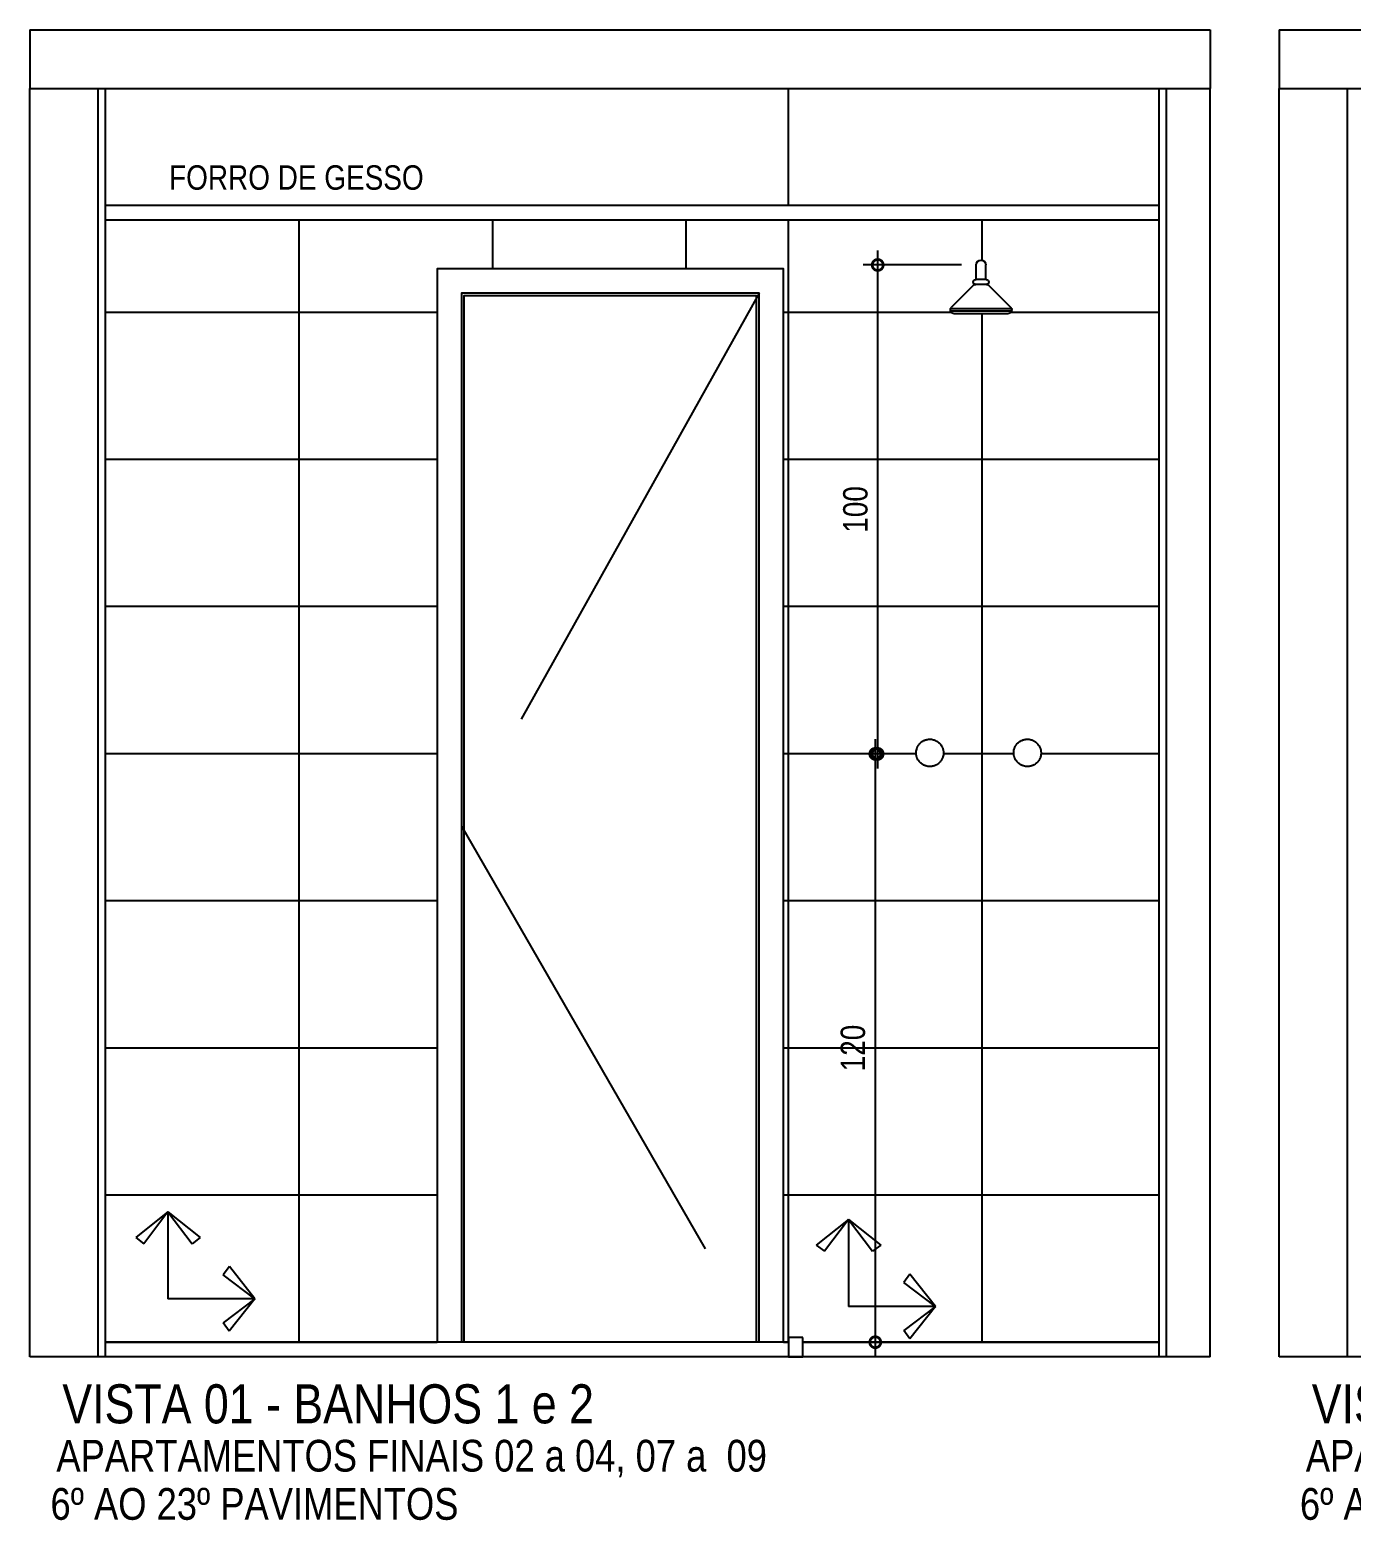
# Model space of a CAD drawing. Header units: metres. Extents: x 3 to 168, y -142 to 28.
# Drawn here: x 2.961 to 5.67, y -22.891 to -19.836 of the extents above; entities that cross this region are included whole.
import ezdxf

# ---------------------------------------------------------------- set-up
doc = ezdxf.new("R2010")
doc.units = ezdxf.units.M
doc.linetypes.add('DASHEDX2', pattern=[1.5, 1, -0.5])
for name, color, linetype in [('ARQ-ALV ACAB', 4, 'Continuous'), ('ARQ-ALV OSSO', 5, 'Continuous'), ('ARQ-AUX1', 1, 'Continuous'), ('ARQ-AUX2', 2, 'Continuous'), ('ARQ-CAX', 1, 'Continuous'), ('ARQ-CERÂMICA', 7, 'Continuous'), ('ARQ-DIM', 2, 'Continuous'), ('ARQ-PRJ', 7, 'DASHEDX2'), ('ARQ-TXT', 2, 'Continuous')]:
    doc.layers.add(name, color=color, linetype=linetype)
doc.styles.add('Adesa', font='ARIALN.TTF')
doc.dimstyles.new('ADESA 1-0025', dxfattribs={"dimtxt": 0.05, "dimasz": 0.045, "dimexe": 0.03, "dimexo": 0.04, "dimgap": 0.02, "dimtad": 1, "dimtoh": 1, "dimdec": 0, "dimlfac": 100, "dimzin": 4, "dimtxsty": 'Adesa', "dimblk": 'DOTSMALL', "dimcen": 1, "dimdle": 0.03, "dimclrd": 1, "dimclre": 1, "dimclrt": 256, "dimazin": 1, "dimtm": 1e-09, "dimtfac": 1, "dimtdec": 0, "dimtix": 1, "dimtmove": 2, "dimatfit": 0, "dimldrblk": 'DOTSMALL', "dimfxl": 0.8, "dimtvp": 2, "dimtolj": 1, "dimtzin": 0, "dimarcsym": 0})

# ---------------------------------------------------------------- blocks, each defined once
blk = doc.blocks.new('*U45')
for points in [[(0, 0), (0, 2.2), (-0.71, 2.2), (-0.71, 0)], [(-0.05, 0), (-0.05, 2.15), (-0.66, 2.15), (-0.66, 0)], [(-0.055, 0), (-0.055, 2.145), (-0.655, 2.145), (-0.655, 0)]]:
    blk.add_lwpolyline(points)
at = {"layer": 'ARQ-PRJ'}
blk.add_lwpolyline([(-0.05, 2.15), (-0.66, 1.0575), (-0.05, 0)], dxfattribs=at)
blk = doc.blocks.new('MIST. CHUV.')
for points in [[(-0.128, 0), (-0.128, 0.0016), (-0.1277, 0.0037), (-0.1274, 0.0058), (-0.1269, 0.0079), (-0.1266, 0.0089), (-0.1262, 0.0099), (-0.1258, 0.0109), (-0.1254, 0.0118), (-0.1249, 0.0128), (-0.1244, 0.0137), (-0.1239, 0.0146), (-0.1233, 0.0155), (-0.1227, 0.0164), (-0.1221, 0.0172), (-0.1214, 0.0181), (-0.1207, 0.0189), (-0.12, 0.0196), (-0.1192, 0.0204), (-0.1184, 0.0211), (-0.1176, 0.0218), (-0.1159, 0.023), (-0.1141, 0.0242), (-0.1123, 0.0252), (-0.1113, 0.0256), (-0.1103, 0.026), (-0.1094, 0.0264), (-0.1083, 0.0267), (-0.1073, 0.027), (-0.1063, 0.0273), (-0.1053, 0.0275), (-0.1042, 0.0277), (-0.1032, 0.0278), (-0.1021, 0.0279), (-0.1011, 0.028), (-0.1, 0.028), (-0.0984, 0.028), (-0.0963, 0.0278), (-0.0942, 0.0274), (-0.0921, 0.0269), (-0.0911, 0.0266), (-0.0901, 0.0262), (-0.0891, 0.0258), (-0.0882, 0.0254), (-0.0872, 0.0249), (-0.0863, 0.0244), (-0.0854, 0.0239), (-0.0845, 0.0233), (-0.0836, 0.0227), (-0.0828, 0.0221), (-0.0819, 0.0214), (-0.0811, 0.0207), (-0.0804, 0.02), (-0.0796, 0.0192), (-0.0789, 0.0184), (-0.0782, 0.0176), (-0.077, 0.0159), (-0.0758, 0.0141), (-0.0748, 0.0123), (-0.0744, 0.0113), (-0.074, 0.0103), (-0.0736, 0.0094), (-0.0733, 0.0084), (-0.073, 0.0073), (-0.0727, 0.0063), (-0.0725, 0.0053), (-0.0723, 0.0042), (-0.0722, 0.0032), (-0.0721, 0.0021), (-0.072, 0.0011), (-0.072, 0), (-0.072, -0.0016), (-0.0722, -0.0037), (-0.0726, -0.0058), (-0.0731, -0.0079), (-0.0734, -0.0089), (-0.0738, -0.0099), (-0.0742, -0.0109), (-0.0746, -0.0118), (-0.0751, -0.0128), (-0.0756, -0.0137), (-0.0761, -0.0146), (-0.0767, -0.0155), (-0.0773, -0.0164), (-0.0779, -0.0172), (-0.0786, -0.0181), (-0.0793, -0.0189), (-0.08, -0.0196), (-0.0808, -0.0204), (-0.0816, -0.0211), (-0.0824, -0.0218), (-0.0841, -0.023), (-0.0859, -0.0242), (-0.0877, -0.0252), (-0.0887, -0.0256), (-0.0897, -0.026), (-0.0906, -0.0264), (-0.0916, -0.0267), (-0.0927, -0.027), (-0.0937, -0.0273), (-0.0947, -0.0275), (-0.0958, -0.0277), (-0.0968, -0.0278), (-0.0979, -0.0279), (-0.0989, -0.028), (-0.1, -0.028), (-0.1016, -0.028), (-0.1037, -0.0277), (-0.1058, -0.0274), (-0.1079, -0.0269), (-0.1089, -0.0266), (-0.1099, -0.0262), (-0.1109, -0.0258), (-0.1118, -0.0254), (-0.1128, -0.0249), (-0.1137, -0.0244), (-0.1146, -0.0239), (-0.1155, -0.0233), (-0.1164, -0.0227), (-0.1172, -0.0221), (-0.1181, -0.0214), (-0.1189, -0.0207), (-0.1196, -0.02), (-0.1204, -0.0192), (-0.1211, -0.0184), (-0.1218, -0.0176), (-0.123, -0.0159), (-0.1242, -0.0141), (-0.1252, -0.0123), (-0.1256, -0.0113), (-0.126, -0.0103), (-0.1264, -0.0094), (-0.1267, -0.0083), (-0.127, -0.0073), (-0.1273, -0.0063), (-0.1275, -0.0053), (-0.1277, -0.0042), (-0.1278, -0.0032), (-0.1279, -0.0021), (-0.128, -0.0011)], [(0.072, 0), (0.072, 0.0016), (0.0723, 0.0037), (0.0726, 0.0058), (0.0731, 0.0079), (0.0734, 0.0089), (0.0738, 0.0099), (0.0742, 0.0109), (0.0746, 0.0118), (0.0751, 0.0128), (0.0756, 0.0137), (0.0761, 0.0146), (0.0767, 0.0155), (0.0773, 0.0164), (0.0779, 0.0172), (0.0786, 0.0181), (0.0793, 0.0189), (0.08, 0.0196), (0.0808, 0.0204), (0.0816, 0.0211), (0.0824, 0.0218), (0.0841, 0.023), (0.0859, 0.0242), (0.0877, 0.0252), (0.0887, 0.0256), (0.0897, 0.026), (0.0906, 0.0264), (0.0917, 0.0267), (0.0927, 0.027), (0.0937, 0.0273), (0.0947, 0.0275), (0.0958, 0.0277), (0.0968, 0.0278), (0.0979, 0.0279), (0.0989, 0.028), (0.1, 0.028), (0.1016, 0.028), (0.1037, 0.0278), (0.1058, 0.0274), (0.1079, 0.0269), (0.1089, 0.0266), (0.1099, 0.0262), (0.1109, 0.0258), (0.1118, 0.0254), (0.1128, 0.0249), (0.1137, 0.0244), (0.1146, 0.0239), (0.1155, 0.0233), (0.1164, 0.0227), (0.1172, 0.0221), (0.1181, 0.0214), (0.1189, 0.0207), (0.1196, 0.02), (0.1204, 0.0192), (0.1211, 0.0184), (0.1218, 0.0176), (0.123, 0.0159), (0.1242, 0.0141), (0.1252, 0.0123), (0.1256, 0.0113), (0.126, 0.0103), (0.1264, 0.0094), (0.1267, 0.0084), (0.127, 0.0073), (0.1273, 0.0063), (0.1275, 0.0053), (0.1277, 0.0042), (0.1278, 0.0032), (0.1279, 0.0021), (0.128, 0.0011), (0.128, 0), (0.128, -0.0016), (0.1277, -0.0037), (0.1274, -0.0058), (0.1269, -0.0079), (0.1266, -0.0089), (0.1262, -0.0099), (0.1258, -0.0109), (0.1254, -0.0118), (0.1249, -0.0128), (0.1244, -0.0137), (0.1239, -0.0146), (0.1233, -0.0155), (0.1227, -0.0164), (0.1221, -0.0172), (0.1214, -0.0181), (0.1207, -0.0189), (0.12, -0.0196), (0.1192, -0.0204), (0.1184, -0.0211), (0.1176, -0.0218), (0.1159, -0.023), (0.1141, -0.0242), (0.1123, -0.0252), (0.1113, -0.0256), (0.1103, -0.026), (0.1094, -0.0264), (0.1083, -0.0267), (0.1073, -0.027), (0.1063, -0.0273), (0.1053, -0.0275), (0.1042, -0.0277), (0.1032, -0.0278), (0.1021, -0.0279), (0.1011, -0.028), (0.1, -0.028), (0.0984, -0.0279), (0.0963, -0.0277), (0.0942, -0.0274), (0.0921, -0.0269), (0.0911, -0.0266), (0.0901, -0.0262), (0.0891, -0.0258), (0.0882, -0.0254), (0.0872, -0.0249), (0.0863, -0.0244), (0.0854, -0.0239), (0.0845, -0.0233), (0.0836, -0.0227), (0.0828, -0.0221), (0.0819, -0.0214), (0.0811, -0.0207), (0.0804, -0.02), (0.0796, -0.0192), (0.0789, -0.0184), (0.0782, -0.0176), (0.077, -0.0159), (0.0758, -0.0141), (0.0748, -0.0123), (0.0744, -0.0113), (0.074, -0.0103), (0.0736, -0.0094), (0.0733, -0.0083), (0.073, -0.0073), (0.0727, -0.0063), (0.0725, -0.0053), (0.0723, -0.0042), (0.0722, -0.0032), (0.0721, -0.0021), (0.072, -0.0011)]]:
    blk.add_lwpolyline(points, close=True)
blk = doc.blocks.new('chuveiro frente')
for p, q in [((-0.01, 0.0698), (-0.01, 0.0998)), ((0.01, 0.0698), (0.01, 0.0998)), ((-0.0109, 0.0698), (0.0109, 0.0698)), ((-0.0174, 0.0566), (-0.0613, 0.0127)), ((-0.0109, 0.0598), (0.0109, 0.0598)), ((0.0174, 0.0566), (0.0613, 0.0127)), ((-0.0626, 0.01), (0.0626, 0.01)), ((-0.0623, 0.005), (0.0623, 0.005)), ((-0.0549, 0), (0.0549, 0))]:
    blk.add_line(p, q)
for centre, radius, start, end in [((0, 0.0998), 0.01, 0, 180), ((-0.0109, 0.0648), 0.005, 90, 270), ((0.0109, 0.0648), 0.005, 270, 90), ((-0.0109, 0.0518), 0.008, 90, 143.719), ((0.0109, 0.0518), 0.008, 36.281, 90), ((-0.0549, 0.008), 0.008, 143.719, 270), ((0.0549, 0.008), 0.008, 270, 36.281)]:
    blk.add_arc(centre, radius, start, end)
blk = doc.blocks.new('_DotSmall')
at = {"color": 0, "linetype": 'ByBlock', "const_width": 0.5}
blk.add_lwpolyline([(-0.0625, 0, 1), (0.0625, 0, 1)], format="xyb", close=True, dxfattribs=at)
blk = doc.blocks.new('*D73')
at = {"layer": 'ARQ-DIM', "color": 1, "lineweight": -2, "transparency": 16777216}
for p, q in [((4.6946, -21.2903), (4.6946, -22.5562)), ((4.7385, -21.3203), (4.6646, -21.3203)), ((4.9085, -22.5262), (4.6646, -22.5262))]:
    blk.add_line(p, q, dxfattribs=at)
at = {"layer": 'Defpoints', "color": 0, "transparency": 16777216}
for p in [(4.7785, -21.3203), (4.6946, -22.5262), (4.9485, -22.5262)]:
    blk.add_point(p, dxfattribs=at)
at = {"layer": 'ARQ-DIM', "color": 1, "lineweight": -2, "transparency": 16777216, "xscale": 0.045, "yscale": 0.045, "zscale": 0.045}
for p, rotation in [((4.6946, -21.3203), 90), ((4.6946, -22.5262), 270)]:
    blk.add_blockref('_DotSmall', p, dxfattribs=dict(at, rotation=rotation))
at = {"layer": 'ARQ-DIM', "transparency": 16777216, "insert": (4.649, -21.9232), "char_height": 0.05, "attachment_point": 5, "rotation": 90, "style": 'Adesa'}
blk.add_mtext('\\A1;120', dxfattribs=at)
blk = doc.blocks.new('*D74')
at = {"layer": 'ARQ-DIM', "color": 1, "lineweight": -2, "transparency": 16777216}
for p, q in [((4.6996, -21.3503), (4.6996, -20.2882)), ((4.8714, -20.3182), (4.6696, -20.3182)), ((4.7435, -21.3203), (4.6696, -21.3203))]:
    blk.add_line(p, q, dxfattribs=at)
at = {"layer": 'Defpoints', "color": 0, "transparency": 16777216}
for p in [(4.6996, -20.3182), (4.9114, -20.3182), (4.7835, -21.3203)]:
    blk.add_point(p, dxfattribs=at)
at = {"layer": 'ARQ-DIM', "color": 1, "lineweight": -2, "transparency": 16777216, "xscale": 0.045, "yscale": 0.045, "zscale": 0.045}
for p, rotation in [((4.6996, -20.3182), 90), ((4.6996, -21.3203), 270)]:
    blk.add_blockref('_DotSmall', p, dxfattribs=dict(at, rotation=rotation))
at = {"layer": 'ARQ-DIM', "transparency": 16777216, "insert": (4.6541, -20.8192), "char_height": 0.05, "attachment_point": 5, "rotation": 90, "style": 'Adesa'}
blk.add_mtext('\\A1;100', dxfattribs=at)
blk = doc.blocks.new('Seta para pag.piso')
for p, q in [((0, 0.1126), (-0.0418, 0.0796)), ((0, 0.1126), (-0.0312, 0.0715)), ((0, 0.1126), (0, 0)), ((0, 0.1126), (0.0418, 0.0795)), ((0, 0.1126), (0.0312, 0.0715)), ((-0.0418, 0.0796), (-0.0312, 0.0715)), ((0.0418, 0.0795), (0.0312, 0.0715)), ((-0.1126, 0), (-0.0795, 0.0418)), ((-0.0795, 0.0418), (-0.0715, 0.0312)), ((-0.1126, 0), (-0.0715, 0.0312)), ((-0.1126, 0), (0, 0)), ((-0.1126, 0), (-0.0796, -0.0418)), ((-0.1126, 0), (-0.0715, -0.0312)), ((-0.0796, -0.0418), (-0.0715, -0.0312))]:
    blk.add_line(p, q)
blk = doc.blocks.new('AREAS MOLHADAS')
at = {"layer": 'ARQ-CERÂMICA'}
h = blk.add_hatch(dxfattribs=at)
h.set_pattern_fill('LINE', color=256, scale=0.095)
h.set_pattern_definition([(0, (3.11638, -22.52616), (0, 0.301625), [])])
h.paths.add_polyline_path([(3.7964, -20.3262), (4.5064, -20.3262), (4.5064, -22.5262), (4.5164, -22.5262), (4.5164, -22.5162), (4.5164, -20.2262), (3.1164, -20.2262), (3.1164, -22.5262), (3.7964, -22.5262)])
h = blk.add_hatch(dxfattribs=at)
h.set_pattern_fill('LINE', color=256, scale=0.125, angle=90)
h.set_pattern_definition([(90, (3.1164, -22.52616), (-0.396875, 2e-17), [])])
h.paths.add_polyline_path([(3.7964, -20.3262), (4.5064, -20.3262), (4.5064, -22.5262), (4.5164, -22.5262), (4.5164, -22.5162), (4.5164, -20.2262), (3.1164, -20.2262), (3.1164, -22.5262), (3.7964, -22.5262)])
h = blk.add_hatch(dxfattribs=at)
h.set_pattern_fill('LINE', color=256, scale=0.095)
h.set_pattern_definition([(0, (4.5164, -22.52616), (0, 0.301625), [])])
h.paths.add_polyline_path([(5.2764, -20.2262), (4.5164, -20.2262), (4.5164, -22.5162), (4.5464, -22.5162), (4.5464, -22.5262), (5.2764, -22.5262)])
h.paths.add_polyline_path([(4.9663, -20.418), (4.8565, -20.418, -0.614488), (4.8501, -20.4052), (4.894, -20.3614, -0.238782), (4.9005, -20.3582, -1), (4.9005, -20.3482), (4.9014, -20.3482), (4.9014, -20.3182, -1), (4.9214, -20.3182), (4.9214, -20.3482), (4.9224, -20.3482, -1), (4.9224, -20.3582, -0.238782), (4.9288, -20.3614), (4.9727, -20.4052, -0.614488)], flags=16)
h.paths.add_polyline_path([(5.0102, -21.2903), (5.0161, -21.2918), (5.0211, -21.2942), (5.0253, -21.2974), (5.0287, -21.301), (5.0316, -21.3056), (5.0335, -21.3108), (5.0345, -21.3161), (5.0343, -21.322), (5.0328, -21.3279), (5.0304, -21.3328), (5.0272, -21.3371), (5.0235, -21.3404), (5.0189, -21.3434), (5.0138, -21.3453), (5.0084, -21.3462), (5.0026, -21.346), (4.9966, -21.3446), (4.9917, -21.3421), (4.9875, -21.339), (4.9841, -21.3353), (4.9812, -21.3307), (4.9793, -21.3255), (4.9783, -21.3202), (4.9785, -21.3143), (4.98, -21.3084), (4.9824, -21.3035), (4.9856, -21.2992), (4.9893, -21.2959), (4.9939, -21.293), (4.999, -21.291), (5.0044, -21.2901)], flags=16)
h.paths.add_polyline_path([(4.8316, -21.3056), (4.8335, -21.3108), (4.8345, -21.3161), (4.8343, -21.322), (4.8328, -21.3279), (4.8304, -21.3328), (4.8272, -21.3371), (4.8235, -21.3404), (4.8189, -21.3434), (4.8138, -21.3453), (4.8084, -21.3462), (4.8026, -21.346), (4.7966, -21.3446), (4.7917, -21.3421), (4.7875, -21.339), (4.7841, -21.3353), (4.7812, -21.3307), (4.7793, -21.3255), (4.7783, -21.3202), (4.7785, -21.3143), (4.78, -21.3084), (4.7824, -21.3035), (4.7856, -21.2992), (4.7893, -21.2959), (4.7939, -21.293), (4.799, -21.291), (4.8044, -21.2901), (4.8102, -21.2903), (4.8161, -21.2918), (4.8211, -21.2942), (4.8253, -21.2974), (4.8287, -21.301)], flags=16)
h.paths.add_polyline_path([(4.7008, -21.9852), (4.7008, -21.8646), (4.5967, -21.8646), (4.5967, -21.9852)], flags=24)
h.paths.add_polyline_path([(4.7058, -20.8812), (4.7058, -20.7606), (4.6017, -20.7606), (4.6017, -20.8812)], flags=24)
h = blk.add_hatch(dxfattribs=at)
h.set_pattern_fill('LINE', color=256, scale=0.125, angle=90)
h.set_pattern_definition([(90, (4.5164, -22.52616), (-0.396875, 2e-17), [])])
h.paths.add_polyline_path([(5.2764, -20.2262), (4.5164, -20.2262), (4.5164, -22.5162), (4.5464, -22.5162), (4.5464, -22.5262), (5.2764, -22.5262)])
h.paths.add_polyline_path([(4.9976, -21.345), (4.9903, -21.3414), (4.9847, -21.3362), (4.9806, -21.3298), (4.9785, -21.3224), (4.9783, -21.315), (4.9803, -21.3074), (4.9844, -21.3003), (4.9907, -21.2946), (4.9985, -21.291), (5.0069, -21.2898), (5.0152, -21.2913), (5.0225, -21.2949), (5.0281, -21.3002), (5.0322, -21.3065), (5.0343, -21.3139), (5.0345, -21.3213), (5.0325, -21.3289), (5.0284, -21.336), (5.0221, -21.3417), (5.0143, -21.3453), (5.0059, -21.3465)], flags=16)
h.paths.add_polyline_path([(4.7976, -21.345), (4.7903, -21.3414), (4.7847, -21.3362), (4.7806, -21.3298), (4.7785, -21.3224), (4.7783, -21.315), (4.7803, -21.3074), (4.7844, -21.3003), (4.7907, -21.2946), (4.7985, -21.291), (4.8069, -21.2899), (4.8152, -21.2913), (4.8225, -21.2949), (4.8281, -21.3002), (4.8322, -21.3065), (4.8343, -21.3139), (4.8345, -21.3213), (4.8325, -21.3289), (4.8284, -21.336), (4.8221, -21.3417), (4.8143, -21.3453), (4.8059, -21.3465)], flags=16)
h.paths.add_polyline_path([(4.9663, -20.418), (4.8565, -20.418, -0.614488), (4.8501, -20.4052), (4.894, -20.3614, -0.238782), (4.9005, -20.3582, -1), (4.9005, -20.3482), (4.9014, -20.3482), (4.9014, -20.3182, -1), (4.9214, -20.3182), (4.9214, -20.3482), (4.9224, -20.3482, -1), (4.9224, -20.3582, -0.159108), (4.9271, -20.3597), (4.971, -20.4035, -0.725464)], flags=16)
h.paths.add_polyline_path([(4.7008, -21.9852), (4.7008, -21.8646), (4.5967, -21.8646), (4.5967, -21.9852)], flags=24)
h.paths.add_polyline_path([(4.7058, -20.8812), (4.7058, -20.7606), (4.6017, -20.7606), (4.6017, -20.8812)], flags=24)
at = {"layer": 'ARQ-ALV ACAB'}
for p, q in [((3.1164, -22.5562), (3.1164, -19.9562)), ((5.2764, -22.5562), (5.2764, -19.9562)), ((4.5164, -22.5262), (3.1164, -22.5262)), ((5.2764, -22.5262), (4.5464, -22.5262))]:
    blk.add_line(p, q, dxfattribs=at)
blk.add_lwpolyline([(4.5464, -22.5162), (4.5164, -22.5162), (4.5164, -22.5562), (4.5464, -22.5562)], close=True, dxfattribs=at)
at = {"layer": 'ARQ-ALV OSSO'}
for p, q in [((2.9614, -22.5562), (2.9614, -19.9562)), ((3.1014, -22.5562), (3.1014, -19.9562)), ((5.2914, -22.5562), (5.2914, -19.9562)), ((5.3814, -22.5562), (5.3814, -19.9562)), ((5.5228, -22.5562), (5.5228, -19.9562)), ((5.6628, -22.5562), (5.6628, -19.9562)), ((5.3814, -22.5562), (2.9614, -22.5562)), ((6.9728, -22.5562), (5.5228, -22.5562))]:
    blk.add_line(p, q, dxfattribs=at)
at = {"layer": 'ARQ-AUX1'}
for p, q in [((5.2764, -20.1962), (3.1164, -20.1962)), ((5.2764, -20.2262), (3.1164, -20.2262))]:
    blk.add_line(p, q, dxfattribs=at)
at = {"layer": 'ARQ-AUX2'}
for p, q in [((2.9614, -19.8362), (5.3814, -19.8362)), ((5.5228, -19.8362), (6.9728, -19.8362)), ((2.9614, -19.9562), (5.3814, -19.9562)), ((4.5164, -20.1962), (4.5164, -19.9562)), ((5.5228, -19.9562), (6.9728, -19.9562)), ((4.5164, -22.5262), (4.5164, -20.2262))]:
    blk.add_line(p, q, dxfattribs=at)
for points in [[(2.9614, -19.8362), (2.9614, -19.9562)], [(5.3814, -19.8362), (5.3814, -19.9562)], [(5.5228, -19.8362), (5.5228, -19.9562)]]:
    blk.add_lwpolyline(points, dxfattribs=at)
at = {"layer": 'ARQ-AUX2', "xscale": -1}
blk.add_blockref('chuveiro frente', (4.9114, -20.418), dxfattribs=at)
at = {"layer": 'ARQ-AUX2'}
blk.add_blockref('MIST. CHUV.', (4.9064, -21.3182), dxfattribs=at)
at = {"layer": 'ARQ-CAX'}
blk.add_blockref('*U45', (4.5064, -22.5262), dxfattribs=at)
at = {"layer": 'ARQ-CERÂMICA', "xscale": 1.58230973583663, "yscale": 1.58230973583663, "zscale": 1.58230973583663, "rotation": 270}
for p in [(3.2446, -22.4374), (4.6398, -22.4529)]:
    blk.add_blockref('Seta para pag.piso', p, dxfattribs=at)
at = {"layer": 'ARQ-TXT', "style": 'Adesa'}
for s, height, p in [('FORRO DE GESSO', 0.05, (3.2469, -20.1639, 108.9697)), ('APARTAMENTOS FINAIS 02 a 04, 07 a  09', 0.065, (3.0159, -22.7913, 108.9697)), ('APARTAMENTOS FINAIS 02 a 04, 07 a  09', 0.065, (5.5773, -22.7913, 108.9697)), ('6º AO 23º PAVIMENTOS', 0.065, (3.0038, -22.8901, 217.9394)), ('6º AO 23º PAVIMENTOS', 0.065, (5.5652, -22.8901, 217.9394))]:
    blk.add_text(s, height=height, dxfattribs=at).set_placement(p)
at = {"layer": 'ARQ-TXT', "ltscale": 0.5, "style": 'Adesa'}
for s, p in [('VISTA 01 - BANHOS 1 e 2', (3.028, -22.6925)), ('VISTA 02 - BANHOS 1 e 2', (5.5894, -22.6925))]:
    blk.add_text(s, height=0.08, dxfattribs=at).set_placement(p)
at = {"layer": 'ARQ-DIM'}
dim = blk.add_linear_dim(base=(4.6996, -20.3182), p1=(4.7835, -21.3203), p2=(4.9114, -20.3182), angle=90, dimstyle='ADESA 1-0025', dxfattribs=at)
dim.commit()
dim.dimension.update_dxf_attribs({"geometry": '*D74', "text_midpoint": (4.6541, -20.8192)})
dim = blk.add_linear_dim(base=(4.6946, -22.5262), p1=(4.7785, -21.3203), p2=(4.9485, -22.5262), angle=90, text='120', dimstyle='ADESA 1-0025', dxfattribs=at)
dim.commit()
dim.dimension.update_dxf_attribs({"geometry": '*D73', "text_midpoint": (4.649, -21.9232)})

msp = doc.modelspace()

# ---------------------------------------------------------------- block references
msp.add_blockref('AREAS MOLHADAS', (0, 0))

doc.saveas('drawing.dxf')
